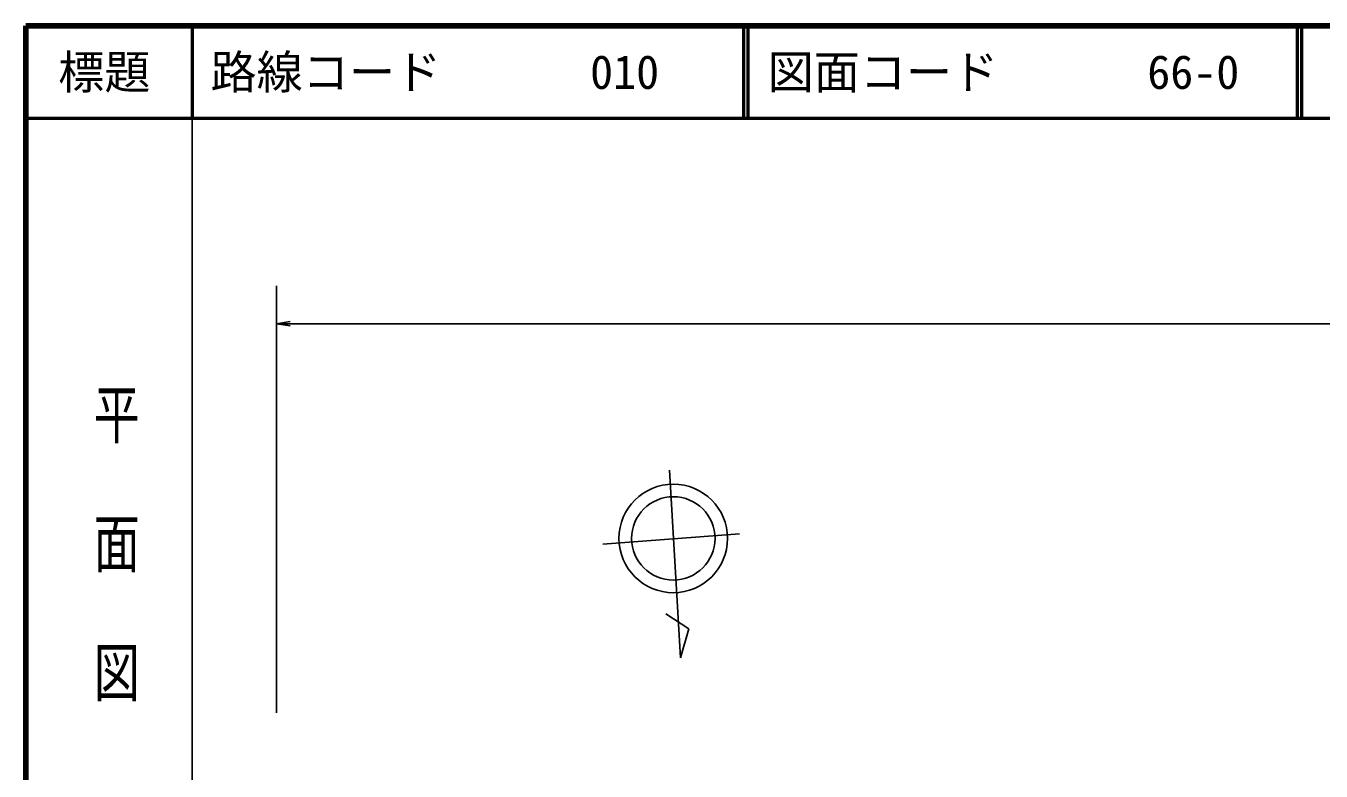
# Model space of a CAD drawing. Units: millimetres, scale not verified. Extents: x 40000 to 680000, y 20000 to 380000.
# Drawn here: x 40000 to 180361, y 299200 to 380000 of the extents above; entities that cross this region are included whole.
import ezdxf
from ezdxf.enums import TextEntityAlignment as Align

# ---------------------------------------------------------------- set-up
doc = ezdxf.new("R2010")
doc.units = ezdxf.units.MM
doc.header["$LTSCALE"] = 1000
for name, color, linetype, lineweight in [('M-BMK-SRVR', 3, 'Continuous', 25), ('M-STR-STR3', 7, 'Continuous', 25), ('M-TTL', 2, 'Continuous', 140), ('M-TTL-BAND', 7, 'Continuous', 25), ('M-TTL-LINE', 7, 'Continuous', 50)]:
    doc.layers.add(name, color=color, linetype=linetype, lineweight=lineweight)
doc.layers.add('M-TTL-TXT', color=7, linetype='Continuous')
doc.styles.add('@ＭＳ ゴシック', font='')
doc.styles.add('ＭＳ ゴシック', font='')
doc.styles.get('@ＭＳ ゴシック').set_extended_font_data('@MS Gothic')
doc.styles.get('ＭＳ ゴシック').set_extended_font_data('MS Gothic')

# ---------------------------------------------------------------- blocks, each defined once
blk = doc.blocks.new('open_arrow')
at = {"color": 0, "linetype": 'Continuous', "lineweight": -2}
blk.add_lwpolyline([(7.5, 1.25), (0, 0), (7.5, -1.25)], dxfattribs=at)

msp = doc.modelspace()

# ---------------------------------------------------------------- linework, layer by layer
at = {"layer": 'M-BMK-SRVR'}
for p, q in [((109745, 331833), (110952, 311467)), ((117320, 324935), (102519, 323809)), ((111826, 314641), (109345, 316256)), ((110952, 311467), (111826, 314641))]:
    msp.add_line(p, q, dxfattribs=at)
for radius in [5885, 4520]:
    msp.add_circle((110158, 324430), radius, dxfattribs=at)
at = {"layer": 'M-STR-STR3'}
for p, q in [((67173, 305503), (67173, 351802)), ((67173, 347704), (337739, 347704))]:
    msp.add_line(p, q, dxfattribs=at)
at = {"layer": 'M-TTL'}
for p, q in [((40000, 380000), (40000, 20000)), ((680000, 380000), (40000, 380000))]:
    msp.add_line(p, q, dxfattribs=at)
at = {"layer": 'M-TTL-BAND'}
msp.add_line((58000, 370000), (58000, 20000), dxfattribs=at)
at = {"layer": 'M-TTL-LINE'}
for p, q in [((58000, 380000), (58000, 370000)), ((117750, 380000), (117750, 370000)), ((118250, 380000), (118250, 370000)), ((177750, 380000), (177750, 370000)), ((178250, 380000), (178250, 370000)), ((40000, 370000), (680000, 370000))]:
    msp.add_line(p, q, dxfattribs=at)

# ---------------------------------------------------------------- block references
at = {"layer": 'M-STR-STR3', "xscale": 193, "yscale": 193}
msp.add_blockref('open_arrow', (67173, 347704), dxfattribs=at)

# ---------------------------------------------------------------- texts
at = {"layer": 'M-TTL-BAND', "style": '@ＭＳ ゴシック', "width": 1.4}
msp.add_text('平  面  図', height=3666, rotation=270, dxfattribs=at).set_placement((49777, 306475), align=Align.MIDDLE_RIGHT)
at = {"layer": 'M-TTL-TXT', "style": 'ＭＳ ゴシック'}
msp.add_text('標題', height=3666, dxfattribs=at).set_placement((48500, 375000), align=Align.MIDDLE_CENTER)
for s, p in [('路線コード', (60000, 375000)), ('010', (101142, 375000)), ('図面コード', (120380, 375000)), ('66-0', (161521, 375000))]:
    msp.add_text(s, height=3666, dxfattribs=at).set_placement(p, align=Align.MIDDLE_LEFT)

doc.saveas('drawing.dxf')
